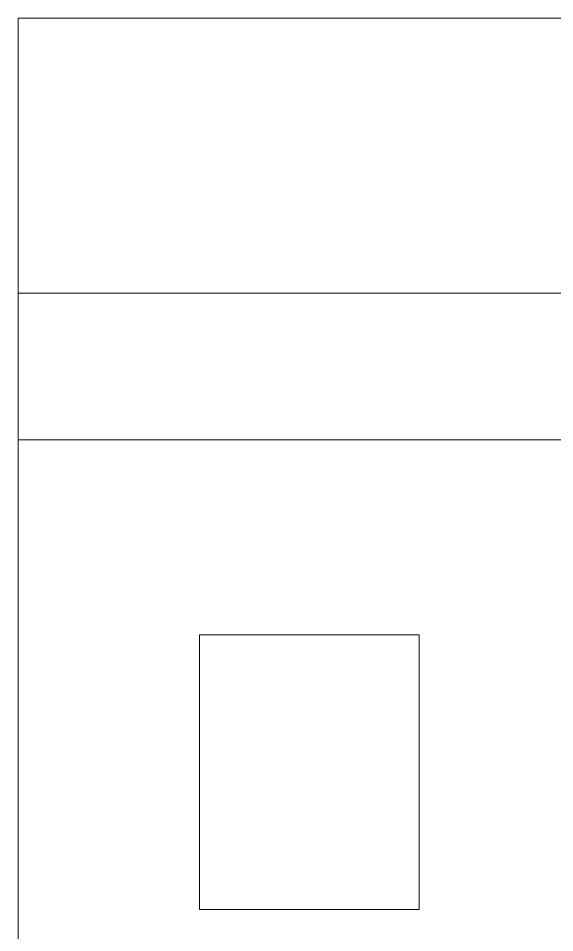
# Model space of a CAD drawing. Header units: millimetres. Extents: x 31.2 to 47.1, y 17.2 to 26.7.
# Drawn here: x 31.15 to 34.077, y 21.71 to 26.7 of the extents above; entities that cross this region are included whole.
import ezdxf

# ---------------------------------------------------------------- set-up
doc = ezdxf.new("R2010")
doc.units = ezdxf.units.MM
doc.header["$LTSCALE"] = 20
doc.layers.get('0').update_dxf_attribs({"lineweight": 5})

msp = doc.modelspace()

# ---------------------------------------------------------------- linework, layer by layer
at = {"color": 7, "lineweight": 15}
for p, q in [((31.15, 26.7), (47.15, 26.7)), ((31.15, 26.7), (31.15, 17.7)), ((31.15, 26.7), (47.15, 26.7)), ((31.15, 26.7), (31.15, 17.7)), ((47.15, 25.2), (31.15, 25.2)), ((31.15, 25.2), (31.15, 24.4)), ((47.15, 25.2), (31.15, 25.2)), ((31.15, 25.2), (31.15, 24.4)), ((31.15, 24.4), (47.15, 24.4)), ((31.15, 24.4), (47.15, 24.4)), ((32.1385, 22.5864), (32.1385, 23.3364)), ((32.1385, 23.3364), (33.3385, 23.3364)), ((33.3385, 23.3364), (33.3385, 21.8364)), ((32.1385, 21.8364), (32.1385, 22.5864)), ((33.3385, 21.8364), (32.1385, 21.8364))]:
    msp.add_line(p, q, dxfattribs=at)

doc.saveas('drawing.dxf')
